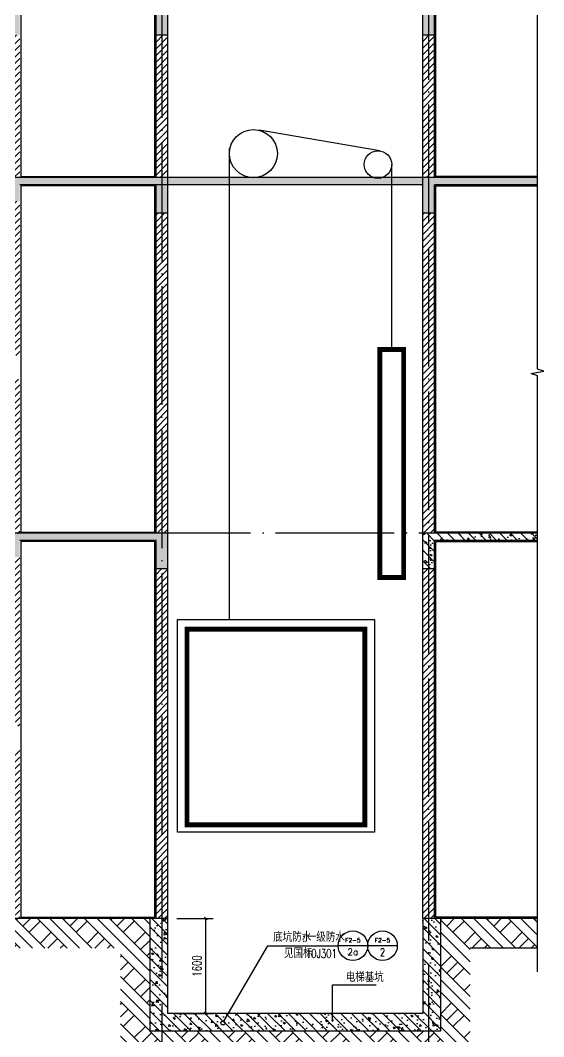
# Model space of a CAD drawing. Extents: x -4747 to 1060961, y -766984 to 396631.
# Drawn here: x 452635 to 461467, y -400385 to -383239 of the extents above; entities that cross this region are included whole.
import ezdxf
from ezdxf.enums import TextEntityAlignment as Align

# ---------------------------------------------------------------- set-up
doc = ezdxf.new("R2010")
doc.units = 0
doc.header["$LTSCALE"] = 1000
doc.header["$MEASUREMENT"] = 0
doc.linetypes.add('DOTE', pattern=[2.42, 2, -0.2, 0.02, -0.2])
doc.layers.get('0').update_dxf_attribs({"linetype": 'CONTINUOUS'})
doc.layers.get('DEFPOINTS').update_dxf_attribs({"linetype": 'CONTINUOUS'})
for name, color, linetype in [('DIM_IDEN', 3, 'CONTINUOUS'), ('DIM_LEAD', 3, 'CONTINUOUS'), ('DIM_SYMB', 3, 'CONTINUOUS'), ('DOTE', 1, 'DOTE'), ('PUB_DIM', 3, 'CONTINUOUS'), ('PUB_TEXT', 7, 'CONTINUOUS'), ('WALL', 6, 'CONTINUOUS'), ('剖面填充', 147, 'CONTINUOUS'), ('屋面', 4, 'CONTINUOUS'), ('详图线条', 9, 'CONTINUOUS')]:
    doc.layers.add(name, color=color, linetype=linetype)
doc.styles.add('_TCH_DIM', font='SIMPLEX', dxfattribs={"bigfont": 'GBCBIG'})
doc.styles.add('_TCH_LABEL', font='COMPLEX', dxfattribs={"bigfont": 'GBCBIG'})
doc.styles.add('DIM_FONT', font='SIMPLEX', dxfattribs={"width": 0.7, "bigfont": 'GBCBIG'})
doc.dimstyles.new('DIMN50', dxfattribs={"dimscale": 0.5, "dimtxt": 300, "dimasz": 100, "dimexe": 250, "dimexo": 300, "dimgap": 150, "dimtad": 1, "dimdec": 0, "dimzin": 0, "dimtxsty": 'DIM_FONT', "dimblk": 'ARCHTICK', "dimcen": 0.09, "dimclrt": 7, "dimazin": 3, "dimtfac": 1, "dimtdec": 0, "dimtix": 1, "dimtmove": 0, "dimatfit": 3, "dimtolj": 1, "dimtzin": 0})
pattern_1 = [(135, (1343459.76, -271061.02), (88.388348, 88.388348), []), (130, (1343459.76, -271061.02), (-358.63009, -31.37607), [37.5, -412.5]), (185, (1343459.76, -271061.02), (69.37567, 376.09607), [30, -330]), (79.5486, (1343429.87, -271063.64), (-289.25469, 344.71977), [31.8701, -350.57106]), (133.8158, (1343459.76, -270961), (-533.62052, -82.7595), [56.25, -618.75]), (83.3644, (1343415.3, -270967.9), (-467.33135, 487.05894), [47.80514, -525.8565]), (188.8158, (1343459.76, -270961), (-467.33097, 487.0593), [45, -495]), (159, (1343409.76, -270986.02), (-298.45353, -201.30945), [37.5, -412.5]), (214, (1343409.76, -270986.02), (-121.65767, 362.57502), [30, -330]), (108.5486, (1343384.9, -271002.8), (-420.11131, 161.26525), [31.8701, -350.57106]), (142.5, (1343459.76, -271061.02), (-6.079928, 166.446927), [0, -326, 0, -335, 0, -331.25]), (172.5, (1343459.76, -271061.02), (-131.53477, 197.205856), [0, -191, 0, -318.5, 0, -126.25]), (212.5, (1343571.26, -271061.02), (-266.911218, -11.277436), [0, -125, 0, -390, 0, -517.5]), (222.5, (1343621.26, -271061.02), (-291.593085, 50.05249), [0, -162.5, 0, -259, 0, -367.5])]
pattern_2 = [(45, (0, 0), (-56.126601, 56.126601), [])]
pattern_3 = [(45, (0, 0), (-88.388348, 88.388348), []), (50, (0, 0), (358.63009, -31.37607), [37.5, -412.5]), (355, (0, 0), (-69.37567, 376.09607), [30, -330]), (100.4514, (29.9, -2.6), (289.2547, 344.71977), [31.8701, -350.57106]), (46.1842, (0, 100), (533.62052, -82.7595), [56.25, -618.75]), (96.6356, (44.47, 93.1), (467.33135, 487.05894), [47.80514, -525.8565]), (351.1842, (0, 100), (467.33097, 487.0593), [45, -495]), (21, (50, 75), (298.45353, -201.30945), [37.5, -412.5]), (326, (50, 75), (121.65767, 362.57502), [30, -330]), (71.4514, (74.87, 58.22), (420.11131, 161.26525), [31.8701, -350.57106]), (37.5, (0, 0), (6.079928, 166.446927), [0, -326, 0, -335, 0, -331.25]), (7.5, (0, 0), (131.53477, 197.205856), [0, -191, 0, -318.5, 0, -126.25]), (327.5, (-111.5, 0), (266.911218, -11.277436), [0, -125, 0, -390, 0, -517.5]), (317.5, (-161.5, 0), (291.593085, 50.05249), [0, -162.5, 0, -259, 0, -367.5])]

# ---------------------------------------------------------------- blocks, each defined once
blk = doc.blocks.new('_ARCHTICK')
at = {"color": 0, "linetype": 'BYBLOCK', "const_width": 0.4}
blk.add_lwpolyline([(-0.5, -0.5), (0.5, 0.5)], dxfattribs=at)
blk = doc.blocks.new('*D566')
at = {"layer": 'DEFPOINTS', "color": 0}
for p in [(455125, -398392), (455765, -398392), (455125, -399992)]:
    blk.add_point(p, dxfattribs=at)
at = {"layer": 'PUB_DIM', "color": 0}
for p, q in [((455275, -398392), (455890, -398392)), ((455765, -399992), (455765, -398392)), ((455275, -399992), (455890, -399992))]:
    blk.add_line(p, q, dxfattribs=at)
at = {"layer": 'PUB_DIM', "color": 0, "xscale": 50, "yscale": 50, "zscale": 50}
for p, rotation in [((455765, -398392), 90), ((455765, -399992), 270)]:
    blk.add_blockref('_ARCHTICK', p, dxfattribs=dict(at, rotation=rotation))
at = {"layer": 'PUB_DIM', "color": 7, "insert": (455615, -399192), "char_height": 150, "attachment_point": 5, "rotation": 90, "style": 'DIM_FONT'}
blk.add_mtext('\\A1;1600', dxfattribs=at)

msp = doc.modelspace()

# ---------------------------------------------------------------- hatches: boundary and pattern name
at = {"layer": '剖面填充'}
h = msp.add_hatch(dxfattribs=at)
h.set_pattern_fill('钢筋混凝土', color=256, scale=50, style=0)
h.set_pattern_definition(pattern_3)
h.paths.add_polyline_path([(459625.3, -382891.9), (459425.3, -382891.9), (452625.3, -382891.9), (445525.3, -382891.9), (445525.3, -382291.9), (445425.3, -382291.9), (445425.3, -383491.9), (445625.3, -383491.9), (445625.3, -382991.9), (452425.3, -382991.9), (452425.3, -383491.9), (452625.3, -383491.9), (452625.3, -382991.9), (454925.3, -382991.9), (454925.3, -383491.9), (455125.3, -383491.9), (455125.3, -382991.9), (459425.3, -382991.9), (459425.3, -383491.9), (459625.3, -383491.9)])
h.paths.add_polyline_path([(459625.3, -382691.9), (459425.3, -382691.9), (459425.3, -382891.9), (459625.3, -382891.9)], flags=17)
h.paths.add_polyline_path([(459625.3, -381491.9), (461361.9, -381491.9), (461361.9, -381391.9), (459525.3, -381391.9), (459525.3, -379891.9), (459425.3, -379891.9), (459425.3, -381391.9), (459425.3, -381991.9), (459625.3, -381991.9)])
h = msp.add_hatch(dxfattribs=at)
h.set_pattern_fill('ANSI31', color=256, scale=50, style=0)
h.set_pattern_definition(pattern_2)
h.paths.add_polyline_path([(459625.3, -386491.9), (459425.3, -386491.9), (459425.3, -391891.9), (459625.3, -391891.9)])
h.paths.add_polyline_path([(459625.3, -383491.9), (459425.3, -383491.9), (459425.3, -385891.9), (459625.3, -385891.9)])
h.paths.add_polyline_path([(459625.3, -381991.9), (459425.3, -381991.9), (459425.3, -382691.9), (459625.3, -382691.9)])
h.paths.add_polyline_path([(455125.3, -383491.9), (454925.3, -383491.9), (454925.3, -385891.9), (455125.3, -385891.9)])
h.paths.add_polyline_path([(452625.3, -383491.9), (452425.3, -383491.9), (452425.3, -385891.9), (452625.3, -385891.9)])
h.paths.add_polyline_path([(452625.3, -386291.9), (452425.3, -386291.9), (452425.3, -388891.9), (452625.3, -388891.9)])
h.paths.add_polyline_path([(452625.3, -389291.9), (452425.3, -389291.9), (452425.3, -391891.9), (452625.3, -391891.9)])
h = msp.add_hatch(dxfattribs=at)
h.set_pattern_fill('钢筋混凝土', color=256, scale=50, style=0)
h.set_pattern_definition(pattern_3)
h.paths.add_polyline_path([(455125.3, -385891.9), (449855.3, -385891.9), (449855.3, -386291.9), (450055.3, -386291.9), (450055.3, -386011.9), (452425.3, -386011.9), (452425.3, -386291.9), (452625.3, -386291.9), (452625.3, -386171.1), (452625.3, -386011.9), (455125.3, -386011.9)])
h.paths.add_polyline_path([(455125.3, -386011.9), (454925.3, -386011.9), (454925.3, -386491.9), (455125.3, -386491.9)])
h.paths.add_polyline_path([(459425.3, -385891.9), (455125.3, -385891.9), (455125.3, -386011.9), (459425.3, -386011.9)])
h.paths.add_polyline_path([(461361.9, -385891.9), (459425.3, -385891.9), (459425.3, -386491.9), (459625.3, -386491.9), (459625.3, -386011.9), (461361.9, -386011.9)])
h = msp.add_hatch(dxfattribs=at)
h.set_pattern_fill('ANSI31', color=256, scale=50, style=0)
h.set_pattern_definition(pattern_2)
h.paths.add_polyline_path([(445625.3, -390791.9), (445425.3, -390791.9), (445425.3, -391891.9), (445625.3, -391891.9)])
h.paths.add_polyline_path([(445625.3, -392491.9), (445425.3, -392491.9), (445425.3, -393516.9), (445625.3, -393516.9)])
h.paths.add_polyline_path([(445625.3, -393916.9), (445425.3, -393916.9), (445425.3, -396766.9), (445625.3, -396766.9)])
h.paths.add_polyline_path([(445625.3, -397166.9), (445425.3, -397166.9), (445425.3, -398391.9), (445625.3, -398391.9)])
h.paths.add_polyline_path([(452625.3, -395541.9), (452425.3, -395541.9), (452425.3, -398391.9), (452625.3, -398391.9)])
h.paths.add_polyline_path([(452625.3, -392291.9), (452425.3, -392291.9), (452425.3, -395141.9), (452625.3, -395141.9)])
h.paths.add_polyline_path([(455125.3, -392491.9), (454925.3, -392491.9), (454925.3, -398391.9), (455125.3, -398391.9)])
h.paths.add_polyline_path([(459625.3, -392491.9), (459425.3, -392491.9), (459425.3, -398391.9), (459625.3, -398391.9)])
h.paths.add_polyline_path([(455125.3, -386491.9), (454925.3, -386491.9), (454925.3, -391891.9), (455125.3, -391891.9)])
h = msp.add_hatch(dxfattribs=at)
h.set_pattern_fill('钢筋混凝土', color=256, scale=50, style=0)
h.set_pattern_definition(pattern_3)
h.paths.add_polyline_path([(455125.3, -391891.9), (449855.3, -391891.9), (449855.3, -391725.2), (449585.3, -391725.2), (449585.3, -391558.6), (449315.3, -391558.6), (449315.3, -391391.9), (449045.3, -391391.9), (449045.3, -391225.2), (448775.3, -391225.2), (448775.3, -391058.6), (448505.3, -391058.6), (448505.3, -390891.9), (448235.3, -390891.9), (448235.3, -390725.2), (447965.3, -390725.2), (447965.3, -390558.6), (447695.3, -390558.6), (447695.3, -390391.9), (445425.3, -390391.9), (445425.3, -390791.9), (445625.3, -390791.9), (445625.3, -390671.1), (445625.3, -390491.9), (447495.3, -390491.9), (447495.3, -390741.9), (447695.3, -390741.9), (447695.3, -390676.1), (449855.3, -392009.4), (449855.3, -392291.9), (450055.3, -392291.9), (450055.3, -392011.9), (452425.3, -392011.9), (452425.3, -392291.9), (452625.3, -392291.9), (452625.3, -392171.1), (452625.3, -392011.9), (454925.3, -392011.9), (454925.3, -392491.9), (455125.3, -392491.9)])
h = msp.add_hatch(dxfattribs=at)
h.set_pattern_fill('钢筋混凝土', color=256, scale=50, style=0)
h.set_pattern_definition(pattern_1)
h.paths.add_polyline_path([(461361.9, -391891.9), (461361.9, -392011.9), (459625.3, -392011.9), (459625.3, -392491.9), (459425.3, -392491.9), (459425.3, -391891.9)])
h = msp.add_hatch(dxfattribs=at)
h.set_pattern_fill('夯实土壤', color=256, scale=100, style=0)
h.set_pattern_definition([(135, (1343341.76, -271061), (397.394, 397.394), []), (135, (1343131.76, -271061), (397.394, 397.394), []), (135, (1342921.76, -271061), (397.394, 397.394), []), (45, (1343341.76, -271061), (397.394, -397.394), [265, -297]), (45, (1343236.76, -270956), (397.394, -397.394), [265, -297]), (45, (1343131.76, -270851), (397.394, -397.394), [265, -297])])
h.paths.add_polyline_path([(459725.3, -398391.9), (461361.9, -398391.9), (461361.9, -398891.9), (460225.3, -398891.9), (460225.3, -400791.9), (459525.3, -400791.9), (459525.3, -400291.9), (459725.3, -400291.9), (459725.3, -398891.9)])
h.paths.add_polyline_path([(455025.3, -400291.9), (459525.3, -400291.9), (459525.3, -400791.9), (455025.3, -400791.9)])
h.paths.add_polyline_path([(454325.3, -398891.9), (452525.3, -398891.9), (452525.3, -398391.9), (454825.3, -398391.9), (454825.3, -400291.9), (455025.3, -400291.9), (455025.3, -400791.9), (454325.3, -400791.9)])
h.paths.add_polyline_path([(445525.3, -398391.9), (452525.3, -398391.9), (452525.3, -398891.9), (445525.3, -398891.9)])
h.paths.add_polyline_path([(443896.9, -398391.9), (445525.3, -398391.9), (445525.3, -398891.9), (443896.9, -398891.9)])
h = msp.add_hatch(dxfattribs=at)
h.set_pattern_fill('钢筋混凝土', color=256, scale=50, style=0)
h.set_pattern_definition(pattern_1)
h.paths.add_polyline_path([(459525.3, -398391.9), (459725.3, -398391.9), (459725.3, -400291.9), (459525.3, -400291.9)])
h.paths.add_polyline_path([(459425.3, -398391.9), (459525.3, -398391.9), (459525.3, -400291.9), (455025.3, -400291.9), (455025.3, -398391.9), (455125.3, -398391.9), (455125.3, -399991.9), (459425.3, -399991.9)])
h.paths.add_polyline_path([(454825.3, -398891.9), (454825.3, -398391.9), (455025.3, -398391.9), (455025.3, -400291.9), (454825.3, -400291.9)])

# ---------------------------------------------------------------- linework, layer by layer
for p, q in [((458702.5, -385438.7), (456664.7, -385093.6)), ((456163, -393348.3), (456163, -385400.9)), ((458903.2, -388792.3), (458903.2, -385671.5))]:
    msp.add_line(p, q)
at = {"const_width": 81}
msp.add_lwpolyline([(458702.7, -388792.3), (459103.6, -388792.3), (459103.6, -392639.1), (458702.7, -392639.1)], close=True, dxfattribs=at)
msp.add_lwpolyline([(455285.2, -393348.3), (458611.8, -393348.3), (458611.8, -396933.8), (455285.2, -396933.8)], close=True)
msp.add_lwpolyline([(455447.2, -396812.3), (455447.2, -393510.3), (458449.8, -393510.3), (458449.8, -396812.3), (455447.2, -396812.3)], dxfattribs=at)
for centre, radius in [((456568, -385486.9), 405), ((458670.3, -385671.5), 232.8)]:
    msp.add_circle(centre, radius)
at = {"layer": 'DIM_IDEN'}
for p, q in [((456070.6, -400126.1), (456814.5, -398850.7)), ((456814.5, -398850.7), (457996.9, -398850.7)), ((458496.9, -398850.7), (457996.9, -398850.7)), ((458996.9, -398850.7), (458496.9, -398850.7))]:
    msp.add_line(p, q, dxfattribs=at)
for centre, radius in [((458246.9, -398850.7), 250), ((458746.9, -398850.7), 250), ((456054.3, -400154.2), 32.5)]:
    msp.add_circle(centre, radius, dxfattribs=at)
at = {"layer": 'DIM_LEAD', "linetype": 'BYBLOCK'}
for p, q in [((457902.6, -400110.7), (457902.6, -399513.5)), ((457902.6, -399513.5), (458641.3, -399513.5))]:
    msp.add_line(p, q, dxfattribs=at)
at = {"layer": 'DIM_LEAD', "linetype": 'BYBLOCK', "const_width": 20}
msp.add_lwpolyline([(457902.6, -400120.7, 1), (457902.6, -400100.7, 1)], format="xyb", close=True, dxfattribs=at)
at = {"layer": 'DIM_SYMB'}
msp.add_lwpolyline([(461361.9, -399291.9), (461361.9, -389234.5), (461256.9, -389196.3), (461466.9, -389159.3), (461361.9, -389122), (461361.9, -379064.7)], dxfattribs=at)
at = {"layer": 'DOTE'}
for p, q in [((459525.3, -379820.8), (459525.3, -401264.9)), ((455025.3, -380465.8), (455025.3, -401264.9))]:
    msp.add_line(p, q, dxfattribs=at)
for points in [[(461361.9, -385891.9), (441896.6, -385891.9)], [(461361.9, -391891.9), (441896.6, -391891.9)]]:
    msp.add_lwpolyline(points, dxfattribs=at)
at = {"layer": 'WALL'}
for points in [[(459625.3, -385891.9), (459625.3, -381491.9)], [(454925.3, -385891.9), (454925.3, -382991.9)], [(455125.3, -391891.9), (455125.3, -382991.9)], [(459425.3, -391891.9), (459425.3, -382991.9)], [(455125.3, -383491.9), (454925.3, -383491.9)], [(459625.3, -383491.9), (459425.3, -383491.9)], [(459425.3, -385891.9), (449855.3, -385891.9)], [(461361.9, -385891.9), (459425.3, -385891.9)], [(459425.3, -386011.9), (452625.3, -386011.9)], [(454925.3, -391891.9), (454925.3, -386011.9)], [(459625.3, -391891.9), (459625.3, -386011.9)], [(461361.9, -386011.9), (459625.3, -386011.9)], [(455125.3, -386491.9), (454925.3, -386491.9)], [(459625.3, -386491.9), (459425.3, -386491.9)], [(455125.3, -391891.9), (449855.3, -391891.9)], [(455125.3, -398391.9), (455125.3, -391891.9)], [(461361.9, -391891.9), (459425.3, -391891.9)], [(459425.3, -398391.9), (459425.3, -391891.9)], [(454925.3, -392011.9), (452625.3, -392011.9)], [(454925.3, -398391.9), (454925.3, -392011.9)], [(461361.9, -392011.9), (459625.3, -392011.9)], [(459625.3, -398391.9), (459625.3, -392011.9)], [(455125.3, -392491.9), (454925.3, -392491.9)], [(459625.3, -392491.9), (459425.3, -392491.9)], [(459725.3, -398391.9), (459725.3, -400291.9), (454825.3, -400291.9), (454825.3, -398391.9)], [(459425.3, -398391.9), (459425.3, -399991.9), (455125.3, -399991.9), (455125.3, -398391.9)]]:
    msp.add_lwpolyline(points, dxfattribs=at)
at = {"layer": '剖面填充'}
for points in [[(455125.3, -398391.9), (443896.9, -398391.9)], [(461361.9, -398391.9), (459425.3, -398391.9)], [(459725.3, -398891.9), (459725.3, -400291.9), (454825.3, -400291.9), (454825.3, -398891.9)], [(461361.9, -398891.9), (460225.3, -398891.9)]]:
    msp.add_lwpolyline(points, dxfattribs=at)
at = {"layer": '屋面'}
for points in [[(455125.3, -398391.9), (443896.9, -398391.9)], [(461361.9, -398391.9), (459425.3, -398391.9)]]:
    msp.add_lwpolyline(points, dxfattribs=at)
at = {"layer": '详图线条'}
for points in [[(461361.9, -385871.9), (459645.3, -385871.9), (459645.3, -381511.9), (461338.3, -381511.9)], [(461361.9, -391871.9), (459645.3, -391871.9), (459645.3, -386031.9), (461361.9, -386031.9)], [(461361.9, -398371.9), (459645.3, -398371.9), (459645.3, -392031.9), (461361.9, -392031.9)]]:
    msp.add_lwpolyline(points, dxfattribs=at)
for points in [[(452645.3, -385871.9), (454905.3, -385871.9), (454905.3, -383011.9), (452645.3, -383011.9)], [(452645.3, -391871.9), (454905.3, -391871.9), (454905.3, -386031.9), (452645.3, -386031.9)], [(452645.3, -398371.9), (454905.3, -398371.9), (454905.3, -392031.9), (452645.3, -392031.9)]]:
    msp.add_lwpolyline(points, close=True, dxfattribs=at)

# ---------------------------------------------------------------- texts
at = {"layer": 'PUB_TEXT', "style": '_TCH_LABEL'}
for s, p in [('底坑防水', (456903.2, -398785.2)), ('一级防水', (457469.6, -398785.2)), ('见国标', (457085.8, -399057.8))]:
    msp.add_text(s, height=168.79, dxfattribs=at).set_placement(p)
at = {"layer": 'PUB_TEXT', "style": '_TCH_LABEL', "width": 0.705882}
for s, height, p in [(':', 148.8, (457394.6, -398785.2)), ('10J301', 148.75, (457454.4, -399057.8))]:
    msp.add_text(s, height=height, dxfattribs=at).set_placement(p)
at = {"layer": 'PUB_TEXT', "style": '_TCH_LABEL'}
for s, height, p, p2 in [('F2-5', 68.2, (458117, -398792.6), (458376.8, -398792.6)), ('F2-5', 68.2, (458617, -398792.6), (458876.8, -398792.6)), ('2a', 108.69, (458156.3, -399009.2), (458337.5, -399009.2)), ('2', 130.5, (458703.4, -399027.5), (458790.4, -399027.5))]:
    msp.add_text(s, height=height, dxfattribs=at).set_placement(p, p2, align=Align.FIT)
at = {"layer": 'PUB_TEXT', "linetype": 'BYBLOCK', "style": '_TCH_DIM'}
msp.add_text('电梯基坑', height=168.79, dxfattribs=at).set_placement((458127.1, -399461))

# ---------------------------------------------------------------- dimensions: what is measured, and where the dimension line sits
at = {"layer": 'PUB_DIM'}
dim = msp.add_aligned_dim(p1=(455125.3, -399991.9), p2=(455125.3, -398391.9), distance=-639.8, dimstyle='DIMN50', dxfattribs=at)
dim.commit()
dim.dimension.update_dxf_attribs({"geometry": '*D566', "text_midpoint": (455615.1, -399191.9)})

doc.saveas('drawing.dxf')
